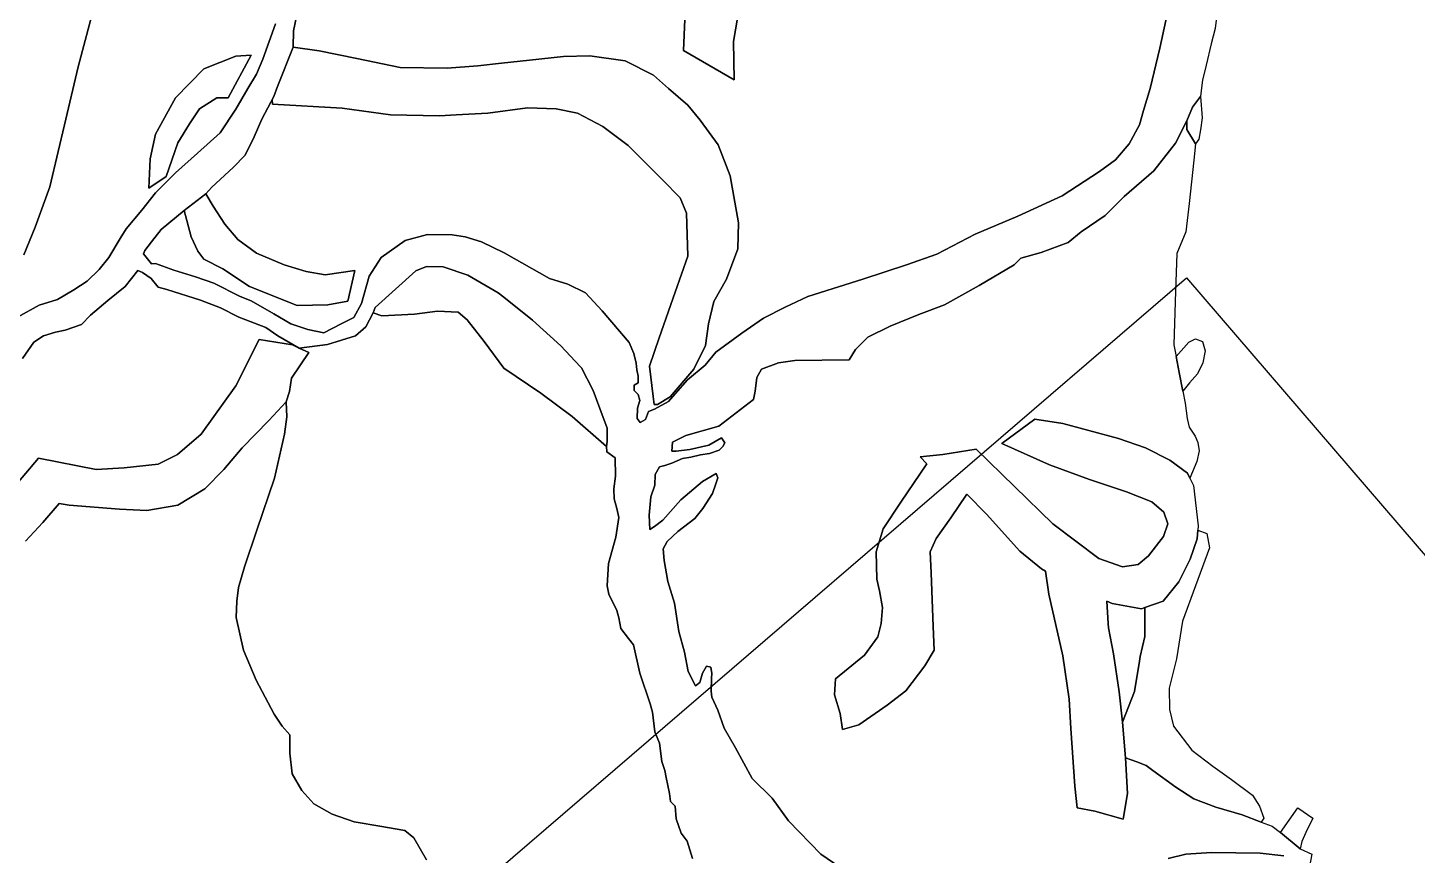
# Model space of a CAD drawing. Header units: inches. Extents: x 288635 to 1232953, y 676945 to 1655780.
# Drawn here: x 402985 to 426022, y 881761 to 895477 of the extents above; entities that cross this region are included whole.
import ezdxf

# ---------------------------------------------------------------- set-up
doc = ezdxf.new("R2010")
doc.units = ezdxf.units.IN
doc.header["$MEASUREMENT"] = 0
doc.layers.add('Images', color=7, linetype='Continuous')
picture_1 = doc.add_image_def('image13.jpg', size_in_pixel=(2536, 3725))
picture_2 = doc.add_image_def('image14.jpg', size_in_pixel=(2572, 3729))

msp = doc.modelspace()

# ---------------------------------------------------------------- linework, layer by layer
at = {"color": 1}
for points in [[(415505.9878, 896857.8012), (415056.1953, 896355.0919), (414781.028, 895794.1741), (414685.7779, 895249.1314), (414696.3612, 894614.1301), (413854.9845, 895100.9644), (413876.1512, 895614.2571), (413950.0681, 895886.5824), (413635.7256, 896367.6367), (413249.6449, 896941.6778), (413234.2719, 896954.6858), (413326.8182, 896971.3955), (413855.986, 896967.1622), (414100.8942, 896969.1214), (414244.5649, 896860.3977), (414395.7896, 896671.5277), (414516.4442, 896852.5096), (414681.1052, 896997.5681), (415007.4549, 897026.429), (415286.8555, 897039.129), (415666.8725, 897000.5215), (415505.9878, 896857.8012)], [(405277.3729, 893011.4508), (404991.6223, 892815.6587), (405012.789, 893302.493), (405102.7475, 893715.2439), (405436.1232, 894318.4951), (405901.7908, 894794.746), (406436.2502, 895006.4131), (406690.2507, 895022.2881), (406309.25, 894318.4951), (406118.7496, 894318.4951), (405832.999, 894133.2864), (405668.957, 893884.5775), (405473.1649, 893572.3686), (405277.3729, 893011.4508)], [(405012.789, 893302.493), (404991.6223, 892815.6587), (405277.3729, 893011.4508), (405473.1649, 893572.3686), (405668.957, 893884.5775), (405832.999, 894133.2864), (406118.7496, 894318.4951), (406309.25, 894318.4951), (406690.2507, 895022.2881), (406436.2502, 895006.4131), (405901.7908, 894794.746), (405436.1232, 894318.4951), (405102.7475, 893715.2439), (405012.789, 893302.493)], [(409161.464, 894821.2044), (409939.3405, 894805.3294), (410447.3416, 894847.6628), (410838.9257, 894889.9962), (411304.5933, 894937.6213), (411865.5111, 895001.1214), (412304.7203, 895011.7048), (412886.8048, 894927.038), (413357.764, 894688.9125), (413606.4729, 894471.9537), (413929.2652, 894196.7865), (414130.3489, 893948.0777), (414431.9745, 893535.3268), (414627.7666, 893022.0341), (414770.6419, 892244.1576), (414760.0585, 891810.2401), (414569.5581, 891307.5307), (414357.891, 890942.405), (414273.2242, 890571.9876), (414220.3074, 890212.1535), (414029.8071, 889815.2777), (413632.9313, 889360.1935), (413426.5559, 889233.1932), (413368.3474, 889233.1932), (413352.4724, 889365.4852), (413294.2639, 889868.1945), (413453.0142, 890339.1538), (413719.2869, 891096.5515), (413929.2652, 891693.8232), (413908.0985, 892402.9079), (413802.2649, 892656.9084), (413511.2227, 892958.534), (412939.7215, 893524.7435), (412521.679, 893842.2441), (412098.3449, 894059.2029), (411743.8025, 894133.2864), (411272.8432, 894149.1614), (410611.3836, 894059.2029), (410087.6193, 894031.4538), (409812.3403, 894016.8695), (408997.422, 894032.7445), (408198.3787, 894143.8697), (407044.7931, 894212.6615), (407039.5014, 894281.4533), (407062.033, 894338.6489), (407126.5157, 894502.3358), (407383.4604, 895154.5801), (407817.378, 895096.3716), (408441.7959, 894969.3714), (409161.464, 894821.2044)], [(422399.6744, 893628.9608), (422345.657, 893554.3387), (422202.5701, 893790.5051), (422202.5701, 893936.5554), (422297.8202, 894158.8058), (422430.4854, 894337.7337), (422455.5546, 893984.5615), (422430.1545, 893786.4411), (422399.6744, 893628.9608)], [(407598.0909, 891435.7304), (407913.0515, 891379.8503), (408405.8125, 891456.0505), (408288.9722, 890942.9694), (407958.7716, 890882.0093), (407450.7706, 890871.8493), (406663.369, 891186.8099), (406216.3281, 891481.4505), (405901.3675, 891638.9308), (405804.8473, 891776.0911), (405693.0871, 892009.7716), (405576.2468, 892446.6524), (405936.9275, 892726.053), (406058.8478, 892517.7726), (406251.8882, 892223.132), (406470.3286, 891969.1315), (406775.1292, 891740.531), (407237.4101, 891547.4906), (407598.0909, 891435.7304)], [(410876.835, 891009.4377), (411355.3839, 890628.2926), (411822.7448, 890206.6518), (412143.8451, 889861.5888), (412163.1055, 889840.891), (412361.2259, 889464.9703), (412467.9061, 889165.2497), (412589.8263, 888840.129), (412589.8263, 888616.6086), (412579.6663, 888535.3284), (412010.7052, 889033.1694), (411492.5441, 889419.2502), (410877.8629, 889835.811), (410552.7422, 890277.7719), (410268.2617, 890638.4526), (410120.9414, 890760.3729), (409778.4753, 890780.5923), (409394.4999, 890729.8928), (408856.0189, 890704.4928), (408708.6986, 890750.2128), (408744.2586, 890841.653), (409419.9, 891446.1742), (409597.7003, 891522.3744), (409872.0209, 891512.2144), (410283.5017, 891375.0541), (410781.3427, 891085.4935), (410876.835, 891009.4377)], [(422246.4363, 889592.576), (422136.6096, 889451.2304), (422074.2843, 889762.8568), (422022.7591, 890027.6347), (422233.7363, 890265.6773), (422348.0366, 890322.8274), (422462.3368, 890278.3773), (422506.7869, 890119.627), (422468.6868, 889922.7766), (422379.7866, 889738.6262), (422246.4363, 889592.576)], [(422255.1291, 886669.6104), (422067.1688, 886293.6896), (421808.0882, 885973.649), (421503.1448, 885864.7406), (421452.4875, 885846.6487), (420964.8066, 885933.0089), (420875.7128, 885974.406), (420898.306, 885599.4135), (420902.3471, 885532.3407), (420983.6273, 885100.5399), (421080.1475, 884470.6186), (421136.1455, 883963.5253), (421185.7763, 883376.1461), (421217.3078, 882784.0552), (421146.1876, 882357.3344), (420678.8267, 882489.4146), (420384.1861, 882545.2948), (420343.546, 882905.9755), (420277.5059, 883861.0174), (420252.1058, 884348.6984), (420145.4256, 885064.9798), (419911.7451, 886086.0618), (419860.7101, 886471.8314), (419791.3242, 886507.05), (419430.6435, 886801.6906), (418882.0024, 887416.3719), (418551.7841, 887746.5902), (418287.4119, 887355.2177), (418048.6514, 887009.777), (417948.8997, 886790.0085), (417962.5933, 886442.4289), (417997.7283, 885550.6084), (418013.0913, 885160.6533), (417860.691, 884901.5728), (417545.7304, 884485.012), (417235.8498, 884246.2515), (416763.4088, 883921.1308), (416494.1683, 883844.9307), (416453.5282, 884109.0912), (416362.088, 884418.9718), (416377.3281, 884683.1324), (416859.929, 885079.3732), (417078.3695, 885379.0938), (417134.2496, 885602.6142), (417154.5696, 885866.7747), (417108.8495, 886141.0953), (417063.1294, 886339.2157), (417052.9694, 886791.3366), (417164.7296, 887172.3373), (417459.3702, 887614.2982), (417891.4004, 888249.4935), (417779.6402, 888366.3338), (418155.5609, 888401.8938), (418709.282, 888493.334), (419979.2846, 887253.8115), (420741.2861, 886679.7704), (421137.5269, 886542.6101), (421396.6074, 886578.1702), (421564.2477, 886725.4905), (421813.1682, 887045.5311), (421884.2884, 887253.8115), (421823.3283, 887446.8519), (421620.1279, 887619.5723), (421203.567, 887782.1326), (420588.8858, 887990.413), (419923.4045, 888234.2535), (419136.0029, 888584.7742), (419679.564, 888991.175), (420146.9249, 888914.9749), (420578.7258, 888803.2146), (421066.4068, 888671.1344), (421518.5277, 888513.6541), (421919.8485, 888310.4537), (422214.4891, 888092.0132), (422252.7029, 888011.563), (422311.0092, 887888.8128), (422392.2894, 887223.3315), (422385.3511, 887148.7444), (422371.9694, 887004.891), (422255.1291, 886669.6104)], [(423477.3478, 882377.4428), (423435.0144, 882308.651), (423117.5138, 882430.3595), (422683.5962, 882557.3598), (422318.4705, 882694.9434), (422016.8449, 882890.7355), (421635.8441, 883165.9027), (421530.0106, 883245.2778), (421371.2603, 883308.778), (421185.7763, 883376.1461), (421136.1455, 883963.5253), (421336.8695, 884475.3303), (421416.629, 884974.6506), (421429.4687, 885055.0314), (421503.5522, 885388.4071), (421503.3238, 885655.4147), (421503.1448, 885864.7406), (421808.0882, 885973.649), (422067.1688, 886293.6896), (422255.1291, 886669.6104), (422371.9694, 887004.891), (422385.3511, 887148.7444), (422535.4293, 887092.3272), (422577.7627, 886854.2017), (422344.9289, 886224.4921), (422127.9701, 885642.4076), (422032.7199, 885017.9897), (421911.0114, 884531.1554), (421916.303, 884176.613), (421979.8032, 883901.4458), (422286.7204, 883504.57), (422630.6795, 883234.6945), (422942.8884, 883017.7357), (423292.1391, 882758.4435), (423408.556, 882573.2348), (423477.3478, 882377.4428)], [(420964.8066, 885933.0089), (421452.4875, 885846.6487), (421503.1448, 885864.7406), (421503.3238, 885655.4147), (421503.5522, 885388.4071), (421429.4687, 885055.0314), (421416.629, 884974.6506), (421336.8695, 884475.3303), (421136.1455, 883963.5253), (421080.1475, 884470.6186), (420983.6273, 885100.5399), (420902.3471, 885532.3407), (420898.306, 885599.4135), (420875.7128, 885974.406), (420964.8066, 885933.0089)], [(424106.8217, 881985.9868), (424078.7715, 881867.6597), (423755.6495, 882136.928), (424043.3216, 882544.7879), (424293.0887, 882375.4543), (424174.5552, 882138.3871), (424106.8217, 881985.9868)]]:
    msp.add_lwpolyline(points, close=True, dxfattribs=at)
for points in [[(407442.9806, 895662.6751), (407392.7096, 895424.5497), (407383.4604, 895154.5801), (407126.5157, 894502.3358), (407062.033, 894338.6489), (406862.854, 893963.5043), (406740.0871, 893671.4037), (406587.6868, 893366.6031), (406392.9531, 893159.1694), (406037.3523, 892837.4354), (405936.9275, 892726.053), (405576.2468, 892446.6524), (405199.1507, 892130.4673), (405038.2837, 891931.5003), (404923.9835, 891787.5666), (404902.8167, 891728.2999), (405035.4196, 891563.3024), (405105.0646, 891570.8725), (405404.7852, 891459.1122), (405765.466, 891347.352), (406070.2666, 891245.7518), (406507.1475, 891022.2314), (406690.0278, 890951.1112), (407065.9486, 890732.6708), (407345.3491, 890570.1105), (407629.8297, 890473.5903), (407893.9902, 890422.7902), (408178.4708, 890570.1105), (408391.8312, 890671.7107), (408520.7365, 890907.9311), (408643.5034, 891360.8987), (408846.7038, 891669.9327), (409240.4046, 891949.3332), (409612.9387, 892050.9334), (410023.5728, 892042.4667), (410235.2399, 892012.8333), (410506.1738, 891928.1665), (410882.9412, 891746.1328), (411636.476, 891318.5653), (411937.0433, 891229.6651), (412233.3772, 891085.7315), (412508.5445, 890785.1642), (412953.8161, 890258.234), (413033.1913, 890078.3169), (413072.8788, 889916.9208), (413080.8164, 889808.4414), (413107.2748, 889699.962), (413107.2748, 889591.4826), (413038.4829, 889551.7951), (413041.1288, 889461.8365), (413107.2748, 889398.3364), (413133.7331, 889300.4404), (413094.0456, 889170.7943), (413088.7539, 889001.4606), (413139.0248, 888935.3147), (413226.3375, 888985.5856), (413273.9626, 889117.8775), (413377.1503, 889154.9193), (413607.3383, 889281.9195), (413721.1093, 889406.2739), (413922.193, 889639.1077), (414213.2353, 889885.1707), (414393.1523, 890102.1295), (414821.7782, 890416.9843), (415184.2581, 890663.0473), (415544.0921, 890848.256), (415919.8012, 891020.2355), (416425.1564, 891184.2775), (416827.3239, 891311.2777), (417552.2836, 891546.7574), (418058.2738, 891721.5944), (418693.2751, 892056.8751), (419399.3965, 892356.5957), (420135.998, 892691.8763), (420755.7592, 893093.1971), (421019.9197, 893286.2375), (421243.4402, 893555.4781), (421416.1605, 893870.4387), (421480.7444, 894103.6898), (421592.5046, 894469.4506), (421755.0649, 895140.0119), (421927.7853, 895927.4135)], [(421927.7853, 895927.4135), (421755.0649, 895140.0119), (421592.5046, 894469.4506), (421480.7444, 894103.6898), (421416.1605, 893870.4387), (421243.4402, 893555.4781), (421019.9197, 893286.2375), (420755.7592, 893093.1971), (420135.998, 892691.8763), (419399.3965, 892356.5957), (418693.2751, 892056.8751), (418058.2738, 891721.5944), (417552.2836, 891546.7574), (416827.3239, 891311.2777), (416425.1564, 891184.2775), (415919.8012, 891020.2355), (415544.0921, 890848.256), (415184.2581, 890663.0473), (414821.7782, 890416.9843), (414393.1523, 890102.1295), (414213.2353, 889885.1707), (413922.193, 889639.1077), (413721.1093, 889406.2739), (413607.3383, 889281.9195), (413377.1503, 889154.9193), (413273.9626, 889117.8775), (413226.3375, 888985.5856), (413139.0248, 888935.3147), (413088.7539, 889001.4606), (413094.0456, 889170.7943), (413133.7331, 889300.4404), (413107.2748, 889398.3364), (413041.1288, 889461.8365), (413038.4829, 889551.7951), (413107.2748, 889591.4826), (413107.2748, 889699.962), (413080.8164, 889808.4414), (413072.8788, 889916.9208), (413033.1913, 890078.3169), (412953.8161, 890258.234), (412508.5445, 890785.1642), (412233.3772, 891085.7315), (411937.0433, 891229.6651), (411636.476, 891318.5653), (410882.9412, 891746.1328), (410506.1738, 891928.1665), (410235.2399, 892012.8333), (410023.5728, 892042.4667), (409612.9387, 892050.9334), (409240.4046, 891949.3332), (408846.7038, 891669.9327), (408643.5034, 891360.8987), (408520.7365, 890907.9311), (408391.8312, 890671.7107), (408178.4708, 890570.1105), (407893.9902, 890422.7902), (407629.8297, 890473.5903), (407345.3491, 890570.1105), (407065.9486, 890732.6708), (406690.0278, 890951.1112), (406507.1475, 891022.2314), (406070.2666, 891245.7518), (405765.466, 891347.352), (405404.7852, 891459.1122), (405105.0646, 891570.8725), (405035.4196, 891563.3024), (404902.8167, 891728.2999), (404923.9835, 891787.5666), (405038.2837, 891931.5003), (405199.1507, 892130.4673), (405576.2468, 892446.6524), (405693.0871, 892009.7716), (405804.8473, 891776.0911), (405901.3675, 891638.9308), (406216.3281, 891481.4505), (406663.369, 891186.8099), (407450.7706, 890871.8493), (407958.7716, 890882.0093), (408288.9722, 890942.9694), (408405.8125, 891456.0505), (407913.0515, 891379.8503), (407598.0909, 891435.7304), (407237.4101, 891547.4906), (406775.1292, 891740.531), (406470.3286, 891969.1315), (406251.8882, 892223.132), (406058.8478, 892517.7726), (405936.9275, 892726.053), (406037.3523, 892837.4354), (406392.9531, 893159.1694), (406587.6868, 893366.6031), (406740.0871, 893671.4037), (406862.854, 893963.5043), (407062.033, 894338.6489), (407039.5014, 894281.4533), (407044.7931, 894212.6615), (408198.3787, 894143.8697), (408997.422, 894032.7445), (409812.3403, 894016.8695), (410087.6193, 894031.4538), (410611.3836, 894059.2029), (411272.8432, 894149.1614), (411743.8025, 894133.2864), (412098.3449, 894059.2029), (412521.679, 893842.2441), (412939.7215, 893524.7435), (413511.2227, 892958.534), (413802.2649, 892656.9084), (413908.0985, 892402.9079), (413929.2652, 891693.8232), (413719.2869, 891096.5515), (413453.0142, 890339.1538), (413294.2639, 889868.1945), (413352.4724, 889365.4852), (413368.3474, 889233.1932), (413426.5559, 889233.1932), (413632.9313, 889360.1935), (414029.8071, 889815.2777), (414220.3074, 890212.1535), (414273.2242, 890571.9876), (414357.891, 890942.405), (414569.5581, 891307.5307), (414760.0585, 891810.2401), (414770.6419, 892244.1576), (414627.7666, 893022.0341), (414431.9745, 893535.3268), (414130.3489, 893948.0777), (413929.2652, 894196.7865), (413606.4729, 894471.9537), (413357.764, 894688.9125), (412886.8048, 894927.038), (412304.7203, 895011.7048), (411865.5111, 895001.1214), (411304.5933, 894937.6213), (410838.9257, 894889.9962), (410447.3416, 894847.6628), (409939.3405, 894805.3294), (409161.464, 894821.2044), (408441.7959, 894969.3714), (407817.378, 895096.3716), (407383.4604, 895154.5801), (407392.7096, 895424.5497), (407442.9806, 895662.6751)], [(413876.1512, 895614.2571), (413854.9845, 895100.9644), (414696.3612, 894614.1301), (414685.7779, 895249.1314), (414781.028, 895794.1741)], [(407089.814, 895545.0941), (406880.2636, 894954.5429), (406775.4884, 894710.0674), (406634.2535, 894471.5053), (406435.2865, 894128.6047), (406177.0526, 893734.9039), (405800.2852, 893396.2365), (405436.2178, 893074.5026), (405101.7838, 892740.0686), (404873.1833, 892452.2013), (404614.9495, 892143.1674), (404517.5826, 891986.5337), (404327.0823, 891669.0331), (404170.4486, 891470.066), (403971.4815, 891275.3323), (403747.1144, 891135.632), (403480.4139, 890974.765), (403171.3799, 890877.3982), (402815.7792, 890678.4311)], [(404027.7021, 895620.6569), (403819.4217, 894828.1753), (403595.9013, 893868.0534), (403489.221, 893426.0925), (403352.0608, 892841.8913), (403108.2203, 892171.33), (402920.2599, 891714.1291)], [(402920.2599, 891714.1291), (403108.2203, 892171.33), (403352.0608, 892841.8913), (403489.221, 893426.0925), (403595.9013, 893868.0534), (403819.4217, 894828.1753), (404027.7021, 895620.6569)], [(416661.3852, 881421.0429), (416133.0642, 881776.6436), (415599.6631, 882330.3647), (415325.3426, 882706.2855), (414995.1419, 883031.4061), (414720.8213, 883539.4071), (414532.861, 883864.5278), (414426.1808, 884164.2484), (414324.5806, 884382.6888), (414314.4205, 884479.209), (414319.5005, 884697.6495), (414324.5806, 884773.8496), (414309.3405, 884875.4498), (414238.2204, 884895.7699), (414172.1803, 884778.9296), (414126.4602, 884621.4493), (414055.34, 884570.6492), (413933.4198, 884804.3297), (413872.4597, 885124.3703), (413780.0317, 885470.446), (413708.9115, 885937.8069), (413597.1513, 886298.4877), (413536.1912, 886643.9284), (413520.9512, 886836.9687), (413586.9913, 886958.889), (413764.7917, 887126.5293), (414044.1922, 887344.9698), (414176.2725, 887507.5301), (414338.8328, 887756.4506), (414394.7129, 887919.0109), (414425.193, 888015.5311), (414399.7929, 888086.6512), (414171.1925, 887954.571), (413810.5118, 887649.7704), (413515.8712, 887314.4897), (413373.6309, 887207.8095), (413297.4307, 887162.0894), (413287.2707, 887395.7699), (413312.6708, 887700.5705), (413378.7109, 887893.6109), (413388.8709, 888071.4112), (413459.991, 888198.4115), (413546.3512, 888218.7315), (413663.1915, 888259.3716), (413840.9918, 888335.5717), (413978.1521, 888360.9718), (414140.7124, 888396.5319), (414288.0327, 888421.9319), (414445.513, 888477.812), (414506.4731, 888533.6921), (414542.0332, 888594.6523), (414486.1531, 888681.0124), (414277.8727, 888559.0922), (413962.9121, 888487.972), (413734.3116, 888457.492), (413663.1915, 888457.492), (413674.1192, 888608.8182), (413897.6397, 888720.5784), (414441.2008, 888872.9787), (415015.2419, 889314.9396), (415045.722, 889452.0999), (415071.122, 889680.7003), (415147.3222, 889817.8606), (415431.8027, 889924.5408), (415701.0433, 889960.1009), (416605.2851, 889970.2609), (416706.8853, 890142.9812), (416915.1657, 890346.1816), (417280.9264, 890529.062), (417758.4474, 890722.1024), (418185.1682, 890884.6627), (418759.2094, 891204.7034), (419338.3305, 891550.1441), (419450.0908, 891656.8243), (419785.3714, 891753.3445), (420232.4123, 891915.9048), (420450.8528, 892093.7051), (420847.0936, 892362.9457), (421162.0542, 892677.9063), (421654.8152, 893104.6272), (422015.4959, 893561.8281), (422202.5701, 893936.5554), (422202.5701, 893790.5051), (422345.657, 893554.3387), (422316.3076, 893283.2951), (422238.498, 892564.7181), (422187.8735, 892097.1979), (422036.3219, 891736.9213), (422014.9806, 891108.8104), (421984.8624, 890222.3781), (422022.7591, 890027.6347), (422074.2843, 889762.8568), (422136.6096, 889451.2304), (422175.8845, 889254.8558), (422206.3646, 889000.8553), (422206.3646, 889000.8553), (422241.9246, 888858.615), (422338.4448, 888706.2147), (422384.1649, 888599.5345), (422404.485, 888462.3742), (422368.9249, 888284.5738), (422252.7029, 888011.563), (422214.4891, 888092.0132), (421919.8485, 888310.4537), (421518.5277, 888513.6541), (421066.4068, 888671.1344), (420578.7258, 888803.2146), (420146.9249, 888914.9749), (419679.564, 888991.175), (419136.0029, 888584.7742), (419923.4045, 888234.2535), (420588.8858, 887990.413), (421203.567, 887782.1326), (421620.1279, 887619.5723), (421823.3283, 887446.8519), (421884.2884, 887253.8115), (421813.1682, 887045.5311), (421564.2477, 886725.4905), (421396.6074, 886578.1702), (421137.5269, 886542.6101), (420741.2861, 886679.7704), (419979.2846, 887253.8115), (418709.282, 888493.334), (418155.5609, 888401.8938), (417779.6402, 888366.3338), (417891.4004, 888249.4935), (417459.3702, 887614.2982), (417164.7296, 887172.3373), (417052.9694, 886791.3366), (417063.1294, 886339.2157), (417108.8495, 886141.0953), (417154.5696, 885866.7747), (417134.2496, 885602.6142), (417078.3695, 885379.0938), (416859.929, 885079.3732), (416377.3281, 884683.1324), (416362.088, 884418.9718), (416453.5282, 884109.0912), (416494.1683, 883844.9307), (416763.4088, 883921.1308), (417235.8498, 884246.2515), (417545.7304, 884485.012), (417860.691, 884901.5728), (418013.0913, 885160.6533), (417997.7283, 885550.6084), (417962.5933, 886442.4289), (417948.8997, 886790.0085), (418048.6514, 887009.777), (418287.4119, 887355.2177), (418551.7841, 887746.5902), (418882.0024, 887416.3719), (419430.6435, 886801.6906), (419791.3242, 886507.05), (419860.7101, 886471.8314), (419911.7451, 886086.0618), (420145.4256, 885064.9798), (420252.1058, 884348.6984), (420277.5059, 883861.0174), (420343.546, 882905.9755), (420384.1861, 882545.2948), (420678.8267, 882489.4146), (421146.1876, 882357.3344), (421217.3078, 882784.0552), (421185.7763, 883376.1461), (421371.2603, 883308.778), (421530.0106, 883245.2778), (421635.8441, 883165.9027), (422016.8449, 882890.7355), (422318.4705, 882694.9434), (422683.5962, 882557.3598), (423117.5138, 882430.3595), (423435.0144, 882308.651), (423614.1411, 882242.7346), (423755.6495, 882136.928), (424078.7715, 881867.6597), (424274.5425, 881780.4536), (424234.3654, 881574.906)], [(402896.2127, 889996.8631), (403086.7131, 890267.7969), (403243.3468, 890369.3971), (403442.3138, 890432.8973), (403607.4142, 890466.764), (403874.1147, 890559.8975), (404026.515, 890712.2978), (404310.1489, 890953.5983), (404598.0161, 891186.4321), (404808.0271, 891453.6677), (404886.6242, 891418.4722), (405028.8645, 891321.952), (405145.7047, 891179.7117), (405293.025, 891139.0716), (405846.7461, 890961.2712), (406177.5818, 890834.906), (406484.4991, 890681.4474), (406934.2916, 890506.822), (407130.0837, 890369.2384), (407482.7102, 890168.4613), (407482.7102, 890168.4613), (407371.9936, 890219.7189), (406823.3525, 890311.1591), (406432.1918, 889544.0776), (405858.1506, 888741.436), (405466.9898, 888401.0753), (405146.9492, 888243.595), (404583.0681, 888182.6349), (404120.7871, 888157.2348), (403160.6652, 888345.1952), (402683.1443, 887771.154)], [(409593.4086, 881685.3457), (409385.1282, 882051.1064), (409237.8079, 882167.9467), (409075.2476, 882198.4267), (408856.8072, 882233.9868), (408394.5262, 882315.267), (408033.8455, 882442.2672), (407729.0449, 882614.9876), (407530.9245, 882833.428), (407368.3642, 883107.7486), (407327.7241, 883453.1892), (407327.7241, 883757.9899), (407202.7236, 883901.75), (407068.9611, 884100.6789), (406774.3205, 884664.56), (406560.9601, 885162.401), (406439.0398, 885700.8821), (406449.1998, 885970.1226), (406479.6799, 886198.7231), (406576.2001, 886539.0838), (406784.4805, 887148.685), (407074.0411, 888012.2867), (407241.6814, 888738.7282), (407282.639, 889028.0771), (407270.3934, 889274.837), (407326.2735, 889447.5574), (407356.7536, 889671.0778), (407646.3142, 890092.7187), (407482.7102, 890168.4613), (407482.7102, 890168.4613), (407955.5853, 890226.3631), (408415.9613, 890369.2384), (408590.5866, 890517.4054), (408708.6986, 890750.2128), (408856.0189, 890704.4928), (409394.4999, 890729.8928), (409778.4753, 890780.5923), (410120.9414, 890760.3729), (410268.2617, 890638.4526), (410552.7422, 890277.7719), (410877.8629, 889835.811), (411492.5441, 889419.2502), (412010.7052, 889033.1694), (412579.6663, 888535.3284), (412583.3987, 888445.8345), (412723.3896, 888350.8118), (412728.4696, 888046.0112), (412703.0695, 887832.6507), (412708.1495, 887670.0904), (412753.8696, 887507.5301), (412784.3497, 887360.2098), (412733.5496, 887035.0891), (412611.6294, 886598.2083), (412591.3093, 886227.3675), (412616.7094, 886090.2072), (412753.8696, 885815.8867), (412784.3497, 885693.9665), (412819.9098, 885521.2461), (412946.91, 885353.6058), (413028.1902, 885246.9256), (413130.7782, 884778.9296), (413303.4985, 884270.9286), (413344.1386, 884133.7683), (413379.6987, 883803.5677), (413460.9788, 883620.6873), (413496.5389, 883315.8867), (413547.339, 883163.4864), (413567.659, 883046.6462), (413623.5392, 882782.4856), (413643.8592, 882650.4054), (413720.0593, 882574.2052), (413735.2994, 882365.9248), (413816.5795, 882127.1643), (413918.1797, 881995.0841), (414004.5399, 881705.5235)], [(402683.1443, 887771.154), (403160.6652, 888345.1952), (404120.7871, 888157.2348), (404583.0681, 888182.6349), (405146.9492, 888243.595), (405466.9898, 888401.0753), (405858.1506, 888741.436), (406432.1918, 889544.0776), (406823.3525, 890311.1591), (407371.9936, 890219.7189), (407482.7102, 890168.4613), (407646.3142, 890092.7187), (407356.7536, 889671.0778), (407326.2735, 889447.5574), (407270.3934, 889274.837), (406980.8328, 888964.9564), (406538.872, 888512.8355), (406234.0714, 888157.2348), (406234.0714, 888157.2348), (405919.1107, 887832.1141), (405472.0698, 887562.8736), (404958.9888, 887476.5134), (404506.8679, 887496.8335), (403668.6662, 887562.8736), (403503.0826, 887588.6612), (403232.0676, 887277.5464), (402947.587, 886967.6658)], [(402947.587, 886967.6658), (403232.0676, 887277.5464), (403503.0826, 887588.6612), (403668.6662, 887562.8736), (404506.8679, 887496.8335), (404958.9888, 887476.5134), (405472.0698, 887562.8736), (405919.1107, 887832.1141), (406234.0714, 888157.2348), (406538.872, 888512.8355), (406980.8328, 888964.9564), (407270.3934, 889274.837), (407282.639, 889028.0771), (407241.6814, 888738.7282), (407074.0411, 888012.2867), (407074.0411, 888012.2867), (406784.4805, 887148.685), (406576.2001, 886539.0838), (406479.6799, 886198.7231), (406449.1998, 885970.1226), (406439.0398, 885700.8821), (406560.9601, 885162.401), (406774.3205, 884664.56), (407068.9611, 884100.6789), (407202.7236, 883901.75), (407327.7241, 883757.9899), (407327.7241, 883453.1892), (407368.3642, 883107.7486), (407530.9245, 882833.428), (407729.0449, 882614.9876), (408033.8455, 882442.2672), (408394.5262, 882315.267), (408856.8072, 882233.9868), (409075.2476, 882198.4267), (409237.8079, 882167.9467), (409385.1282, 882051.1064), (409593.4086, 881685.3457)], [(423812.2615, 881749.9736), (423416.0207, 881795.6937), (422608.2991, 881805.8537), (422186.6583, 881775.3736), (421892.0177, 881704.2535)]]:
    msp.add_lwpolyline(points, dxfattribs=at)
at = {"color": 1, "ltscale": 3}
for points in [[(422698.793, 895690.5378), (422669.0765, 895462.9321), (422608.0008, 895213.3436), (422520.9249, 894857.5044), (422459.6561, 894607.127), (422450.8792, 894526.0719), (422430.4854, 894337.7337), (422297.8202, 894158.8058), (422202.5701, 893936.5554), (422015.4959, 893561.8281), (421654.8152, 893104.6272), (421162.0542, 892677.9063), (420847.0936, 892362.9457), (420450.8528, 892093.7051), (420232.4123, 891915.9048), (419785.3714, 891753.3445), (419450.0908, 891656.8243), (419338.3305, 891550.1441), (418759.2094, 891204.7034), (418185.1682, 890884.6627), (417758.4474, 890722.1024), (417280.9264, 890529.062), (416915.1657, 890346.1816), (416706.8853, 890142.9812), (416605.2851, 889970.2609), (415701.0433, 889960.1009), (415431.8027, 889924.5408), (415147.3222, 889817.8606), (415071.122, 889680.7003), (415045.722, 889452.0999), (415015.2419, 889314.9396), (414441.2008, 888872.9787), (413897.6397, 888720.5784), (413674.1192, 888608.8182), (413663.1915, 888457.492), (413734.3116, 888457.492), (413962.9121, 888487.972), (414277.8727, 888559.0922), (414486.1531, 888681.0124), (414542.0332, 888594.6523), (414506.4731, 888533.6921), (414445.513, 888477.812), (414288.0327, 888421.9319), (414140.7124, 888396.5319), (413978.1521, 888360.9718), (413840.9918, 888335.5717), (413663.1915, 888259.3716), (413546.3512, 888218.7315), (413459.991, 888198.4115), (413388.8709, 888071.4112), (413378.7109, 887893.6109), (413312.6708, 887700.5705), (413287.2707, 887395.7699), (413297.4307, 887162.0894), (413373.6309, 887207.8095), (413515.8712, 887314.4897), (413810.5118, 887649.7704), (414171.1925, 887954.571), (414399.7929, 888086.6512), (414425.193, 888015.5311), (414394.7129, 887919.0109), (414338.8328, 887756.4506), (414176.2725, 887507.5301), (414044.1922, 887344.9698), (413764.7917, 887126.5293), (413586.9913, 886958.889), (413520.9512, 886836.9687), (413536.1912, 886643.9284), (413597.1513, 886298.4877), (413708.9115, 885937.8069), (413780.0317, 885470.446), (413872.4597, 885124.3703), (413933.4198, 884804.3297), (414055.34, 884570.6492), (414126.4602, 884621.4493), (414172.1803, 884778.9296), (414238.2204, 884895.7699), (414309.3405, 884875.4498), (414324.5806, 884773.8496), (414319.5005, 884697.6495), (414314.4205, 884479.209), (414324.5806, 884382.6888), (414426.1808, 884164.2484), (414532.861, 883864.5278), (414720.8213, 883539.4071), (414995.1419, 883031.4061), (415325.3426, 882706.2855), (415599.6631, 882330.3647), (416133.0642, 881776.6436), (416661.3852, 881421.0429)], [(402815.7792, 890678.4311), (403171.3799, 890877.3982), (403480.4139, 890974.765), (403747.1144, 891135.632), (403971.4815, 891275.3323), (404170.4486, 891470.066), (404327.0823, 891669.0331), (404517.5826, 891986.5337), (404614.9495, 892143.1674), (404873.1833, 892452.2013), (405101.7838, 892740.0686), (405436.2178, 893074.5026), (405800.2852, 893396.2365), (406177.0526, 893734.9039), (406435.2865, 894128.6047), (406634.2535, 894471.5053), (406775.4884, 894710.0674), (406880.2636, 894954.5429), (407089.814, 895545.0941)], [(414004.5399, 881705.5235), (413918.1797, 881995.0841), (413816.5795, 882127.1643), (413735.2994, 882365.9248), (413720.0593, 882574.2052), (413643.8592, 882650.4054), (413623.5392, 882782.4856), (413567.659, 883046.6462), (413547.339, 883163.4864), (413496.5389, 883315.8867), (413460.9788, 883620.6873), (413379.6987, 883803.5677), (413344.1386, 884133.7683), (413303.4985, 884270.9286), (413130.7782, 884778.9296), (413028.1902, 885246.9256), (412946.91, 885353.6058), (412819.9098, 885521.2461), (412784.3497, 885693.9665), (412753.8696, 885815.8867), (412616.7094, 886090.2072), (412591.3093, 886227.3675), (412611.6294, 886598.2083), (412733.5496, 887035.0891), (412784.3497, 887360.2098), (412753.8696, 887507.5301), (412708.1495, 887670.0904), (412703.0695, 887832.6507), (412728.4696, 888046.0112), (412723.3896, 888350.8118), (412583.3987, 888445.8345), (412579.6663, 888535.3284), (412589.8263, 888616.6086), (412589.8263, 888840.129), (412467.9061, 889165.2497), (412361.2259, 889464.9703), (412163.1055, 889840.891), (412143.8451, 889861.5888), (411822.7448, 890206.6518), (411355.3839, 890628.2926), (410876.835, 891009.4377), (410781.3427, 891085.4935), (410283.5017, 891375.0541), (409872.0209, 891512.2144), (409597.7003, 891522.3744), (409419.9, 891446.1742), (408744.2586, 890841.653), (408708.6986, 890750.2128), (408590.5866, 890517.4054), (408415.9613, 890369.2384), (407955.5853, 890226.3631), (407482.7102, 890168.4613), (407130.0837, 890369.2384), (406934.2916, 890506.822), (406484.4991, 890681.4474), (406177.5818, 890834.906), (405846.7461, 890961.2712), (405293.025, 891139.0716), (405145.7047, 891179.7117), (405028.8645, 891321.952), (404886.6242, 891418.4722), (404808.0271, 891453.6677), (404598.0161, 891186.4321), (404310.1489, 890953.5983), (404026.515, 890712.2978), (403874.1147, 890559.8975), (403607.4142, 890466.764), (403442.3138, 890432.8973), (403243.3468, 890369.3971), (403086.7131, 890267.7969), (402896.2127, 889996.8631)], [(421892.0177, 881704.2535), (422186.6583, 881775.3736), (422608.2991, 881805.8537), (423416.0207, 881795.6937), (423812.2615, 881749.9736)]]:
    msp.add_lwpolyline(points, dxfattribs=at)

# ---------------------------------------------------------------- pictures from other files: only their frames are drawn
at = {"layer": 'Images'}
image = msp.add_image(picture_1, insert=(391267.209, 878287.8968), size_in_units=(40853.2619, 60007.2557), rotation=-16.749123215, dxfattribs=at)
image.dxf.flags = 7
image = msp.add_image(picture_2, insert=(429935.0746, 818726.8844), size_in_units=(41455.3588, 60103.823), rotation=40.68023876, dxfattribs=at)
image.dxf.flags = 7

doc.saveas('drawing.dxf')
